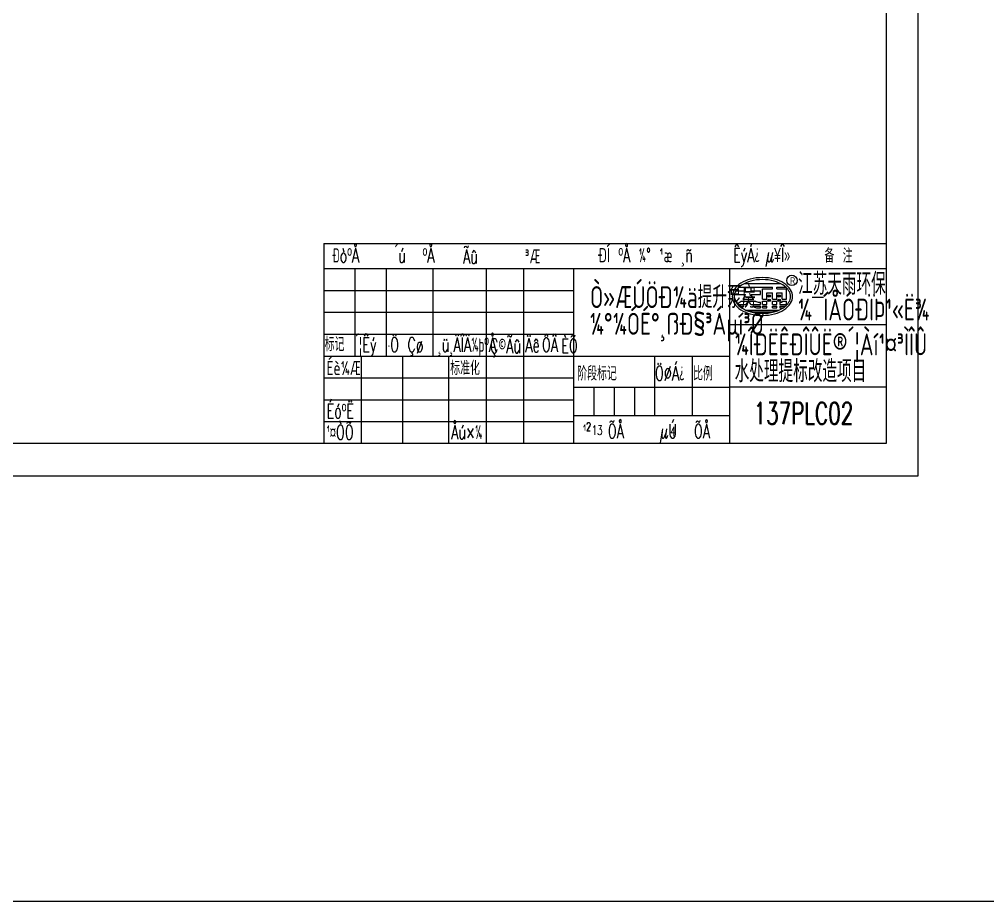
# Model space of a CAD drawing. Header units: millimetres. Extents: x 201 to 11482, y -7821 to 251.
# Drawn here: x 3416.7 to 3726.8, y -5887.8 to -5605.4 of the extents above; entities that cross this region are included whole.
import ezdxf
from ezdxf.enums import TextEntityAlignment as Align

# ---------------------------------------------------------------- set-up
doc = ezdxf.new("R2010")
doc.units = ezdxf.units.MM
doc.linetypes.add('CENTER2', pattern=[1.125, 0.75, -0.125, 0.125, -0.125])
doc.layers.add('LINE_THIN', color=2, linetype='Continuous')
doc.layers.add('TEXT', color=6, linetype='Continuous')
doc.layers.add('SECTION', color=3, linetype='CENTER2', lineweight=9)
doc.styles.add('HZ', font='txt', dxfattribs={"width": 0.67, "bigfont": 'hztxt'})
doc.styles.add('HZTXT', font='tssdeng.shx', dxfattribs={"width": 0.8, "bigfont": 'hztxt.shx'})

msp = doc.modelspace()

# ---------------------------------------------------------------- linework, layer by layer
for p, q in [((3694.26, -5341.582), (3694.26, -5741.126)), ((3514.26, -5685.126), (3694.26, -5685.126)), ((3644.26, -5741.126), (3644.26, -5685.126)), ((3646.184, -5692.265), (3649.241, -5692.265)), ((3647.212, -5691.062), (3649.241, -5691.062)), ((3649.015, -5689.859), (3660.298, -5689.859)), ((3649.241, -5692.265), (3649.241, -5691.062)), ((3651.046, -5692.265), (3651.046, -5691.062)), ((3651.046, -5691.062), (3657.845, -5691.062)), ((3651.046, -5692.265), (3654.055, -5692.265)), ((3654.055, -5693.468), (3654.055, -5692.265)), ((3654.656, -5694.934), (3654.656, -5691.664)), ((3654.656, -5691.664), (3657.845, -5691.664)), ((3657.845, -5691.664), (3657.845, -5691.062)), ((3659.229, -5691.664), (3659.229, -5691.062)), ((3659.229, -5691.062), (3662.1, -5691.062)), ((3659.229, -5691.664), (3662.418, -5691.664)), ((3662.418, -5694.934), (3662.418, -5691.664)), ((3645.688, -5693.468), (3649.241, -5693.468)), ((3647.866, -5695.536), (3652.482, -5695.536)), ((3648.432, -5694.934), (3651.859, -5694.934)), ((3651.046, -5693.468), (3654.055, -5693.468)), ((3651.071, -5693.78), (3651.046, -5693.468)), ((3654.656, -5694.934), (3656.04, -5694.934)), ((3654.656, -5695.536), (3656.04, -5695.536)), ((3654.656, -5696.587), (3654.656, -5695.536)), ((3656.04, -5694.934), (3656.04, -5692.867)), ((3656.04, -5692.867), (3657.845, -5692.867)), ((3656.04, -5696.587), (3656.04, -5695.536)), ((3657.845, -5694.934), (3657.845, -5692.867)), ((3657.845, -5694.934), (3659.229, -5694.934)), ((3657.845, -5695.536), (3659.229, -5695.536)), ((3657.845, -5696.587), (3657.845, -5695.536)), ((3659.229, -5692.867), (3661.034, -5692.867)), ((3659.229, -5694.934), (3659.229, -5692.867)), ((3659.229, -5696.587), (3659.229, -5695.536)), ((3661.034, -5694.934), (3661.034, -5692.867)), ((3661.034, -5694.934), (3662.418, -5694.934)), ((3661.034, -5695.875), (3661.034, -5695.536)), ((3661.034, -5695.536), (3662.418, -5695.536)), ((3662.418, -5696.767), (3662.418, -5695.536)), ((3646.73, -5696.587), (3649.377, -5696.587)), ((3647.336, -5697.189), (3648.7, -5697.189)), ((3649.243, -5698.392), (3660.07, -5698.392)), ((3649.957, -5698.693), (3659.355, -5698.693)), ((3650.949, -5696.587), (3654.055, -5696.587)), ((3651.669, -5697.189), (3654.055, -5697.189)), ((3652.762, -5697.68), (3654.055, -5697.68)), ((3653.328, -5695.875), (3654.055, -5695.875)), ((3654.055, -5696.587), (3654.055, -5695.875)), ((3654.055, -5697.68), (3654.055, -5697.189)), ((3654.656, -5696.587), (3656.04, -5696.587)), ((3654.656, -5697.68), (3654.656, -5697.189)), ((3654.656, -5697.189), (3656.04, -5697.189)), ((3654.656, -5697.68), (3656.04, -5697.68)), ((3656.04, -5697.68), (3656.04, -5697.189)), ((3657.845, -5696.587), (3659.229, -5696.587)), ((3657.845, -5697.68), (3657.845, -5697.189)), ((3657.845, -5697.189), (3659.229, -5697.189)), ((3657.845, -5697.68), (3659.229, -5697.68)), ((3659.229, -5697.68), (3659.229, -5697.189)), ((3660.283, -5695.875), (3661.034, -5695.875)), ((3660.283, -5695.875), (3660.283, -5696.587)), ((3660.283, -5696.587), (3662.582, -5696.587)), ((3660.283, -5697.189), (3660.283, -5697.68)), ((3660.283, -5697.189), (3661.977, -5697.189)), ((3660.283, -5697.68), (3661.338, -5697.68)), ((3651.959, -5699.235), (3657.353, -5699.235)), ((3694.26, -5703.126), (3644.26, -5703.126)), ((3694.26, -5703.126), (3644.26, -5703.126)), ((3514.26, -5713.126), (3644.26, -5713.126)), ((3594.26, -5723.126), (3644.26, -5723.126)), ((3694.26, -5723.126), (3644.26, -5723.126)), ((3594.26, -5732.126), (3644.26, -5732.126)), ((3694.26, -5741.126), (3132.156, -5741.126)), ((3694.26, -5741.126), (3514.26, -5741.126))]:
    msp.add_line(p, q)
at = {"color": 0}
for p, q in [((3514.26, -5677.126), (3694.26, -5677.126)), ((3514.26, -5677.126), (3694.26, -5677.126)), ((3514.26, -5685.126), (3694.26, -5685.126)), ((3514.26, -5685.126), (3694.26, -5685.126)), ((3514.26, -5713.126), (3644.26, -5713.126)), ((3514.26, -5713.126), (3644.26, -5713.126)), ((3594.26, -5723.126), (3644.26, -5723.126)), ((3594.26, -5723.126), (3644.26, -5723.126)), ((3594.26, -5732.126), (3644.26, -5732.126)), ((3594.26, -5732.126), (3644.26, -5732.126))]:
    msp.add_line(p, q, dxfattribs=at)
at = {"linetype": 'Continuous'}
msp.add_line((3694.26, -5703.126), (3644.26, -5703.126), dxfattribs=at)
msp.add_lwpolyline([(741.178, -4154.422), (11482.36, -4154.422), (11482.36, -5887.788), (741.178, -5887.788)], close=True)
for points in [[(3664.318, -5694.07, 0.1452621), (3663.693, -5691.965, 0.1071711), (3661.533, -5689.827, 0.0774043), (3658.551, -5688.523, 0.0645214), (3654.656, -5688.019, 0.0645214), (3650.762, -5688.523, 0.0774043), (3647.779, -5689.827, 0.1071711), (3645.62, -5691.965, 0.1452621), (3644.995, -5694.07, 0.1452621), (3645.62, -5696.175, 0.1071711), (3647.779, -5698.313, 0.0774043), (3650.762, -5699.617, 0.0645214), (3654.656, -5700.122, 0.0645214), (3658.551, -5699.617, 0.0774043), (3661.533, -5698.313, 0.1071711), (3663.693, -5696.175, 0.1452621)], [(3663.681, -5694.07, 0.1452621), (3663.159, -5692.312, 0.1071711), (3661.191, -5690.364, 0.0774043), (3658.389, -5689.139, 0.0645214), (3654.656, -5688.655, 0.0645214), (3650.924, -5689.139, 0.0774043), (3648.121, -5690.364, 0.1071711), (3646.153, -5692.312, 0.1452621), (3645.631, -5694.07, 0.1452621), (3646.153, -5695.828, 0.1071711), (3648.121, -5697.776, 0.0774043), (3650.924, -5699.001, 0.0645214), (3654.656, -5699.485, 0.0645214), (3658.389, -5699.001, 0.0774043), (3661.191, -5697.776, 0.1071711), (3663.159, -5695.828, 0.1452621)]]:
    msp.add_lwpolyline(points, format="xyb", close=True)
for centre, radius in [((3664.095, -5688.903), 1.666), ((3656.826, -5693.883), 0.1), ((3656.826, -5695.285), 0.1), ((3660.032, -5693.883), 0.1), ((3660.032, -5695.285), 0.1)]:
    msp.add_circle(centre, radius)
for centre, radius, start, end in [((3644.559, -5691.853), 4.95, 293.80566, 311.92468), ((3644.559, -5691.853), 4.95, 321.503, 340.95126), ((3644.559, -5691.853), 6.755, 315.50262, 325.59469), ((3656.026, -5691.243), 7.372, 216.90779, 226.46812), ((3656.026, -5691.243), 5.567, 207.10998, 221.53659), ((3656.026, -5691.243), 5.567, 230.45944, 231.79763), ((3653.328, -5694.672), 1.203, 231.79763, 270), ((3644.559, -5691.853), 6.755, 300.38393, 307.81943), ((3656.026, -5691.243), 7.372, 233.7656, 238.04867), ((3652.762, -5696.477), 1.203, 238.04867, 270)]:
    msp.add_arc(centre, radius, start, end)
for p in [(3656.826, -5693.883), (3656.826, -5695.285), (3660.032, -5693.883), (3660.032, -5695.285)]:
    msp.add_point(p)
at = {"layer": 'LINE_THIN'}
for p, q in [((3704.464, -5331.582), (3704.464, -5751.582)), ((3704.464, -5751.582), (3107.156, -5751.582))]:
    msp.add_line(p, q, dxfattribs=at)
for centre in [(3656.826, -5693.883), (3656.826, -5695.285), (3660.032, -5693.883), (3660.032, -5695.285)]:
    msp.add_circle(centre, 0.401, dxfattribs=at)
at = {"layer": 'TEXT', "color": 0}
for p, q in [((3514.26, -5677.126), (3694.26, -5677.126)), ((3514.26, -5677.126), (3514.26, -5741.126)), ((3514.26, -5677.126), (3514.26, -5741.126)), ((3514.26, -5677.126), (3514.26, -5741.126)), ((3524.26, -5713.126), (3524.26, -5685.126)), ((3524.26, -5713.126), (3524.26, -5685.126)), ((3524.26, -5713.126), (3524.26, -5685.126)), ((3534.26, -5713.126), (3534.26, -5685.126)), ((3534.26, -5713.126), (3534.26, -5685.126)), ((3534.26, -5713.126), (3534.26, -5685.126)), ((3549.26, -5713.126), (3549.26, -5685.126)), ((3549.26, -5713.126), (3549.26, -5685.126)), ((3549.26, -5713.126), (3549.26, -5685.126)), ((3566.26, -5741.126), (3566.26, -5685.126)), ((3566.26, -5741.126), (3566.26, -5685.126)), ((3566.26, -5741.126), (3566.26, -5685.126)), ((3578.26, -5741.126), (3578.26, -5685.126)), ((3578.26, -5741.126), (3578.26, -5685.126)), ((3578.26, -5741.126), (3578.26, -5685.126)), ((3594.26, -5741.126), (3594.26, -5685.126)), ((3594.26, -5741.126), (3594.26, -5685.126)), ((3594.26, -5741.126), (3594.26, -5685.126)), ((3514.26, -5692.126), (3594.26, -5692.126)), ((3514.26, -5692.126), (3594.26, -5692.126)), ((3514.26, -5692.126), (3594.26, -5692.126)), ((3514.26, -5699.126), (3594.26, -5699.126)), ((3514.26, -5699.126), (3594.26, -5699.126)), ((3514.26, -5699.126), (3594.26, -5699.126)), ((3514.26, -5706.126), (3594.26, -5706.126)), ((3514.26, -5706.126), (3594.26, -5706.126)), ((3514.26, -5706.126), (3594.26, -5706.126)), ((3526.26, -5741.126), (3526.26, -5713.126)), ((3526.26, -5741.126), (3526.26, -5713.126)), ((3526.26, -5741.126), (3526.26, -5713.126)), ((3539.474, -5741.261), (3539.474, -5713.126)), ((3539.474, -5741.261), (3539.474, -5713.126)), ((3539.474, -5741.261), (3539.474, -5713.126)), ((3554.26, -5741.126), (3554.26, -5713.126)), ((3554.26, -5741.126), (3554.26, -5713.126)), ((3554.26, -5741.126), (3554.26, -5713.126)), ((3620.26, -5732.126), (3620.26, -5713.126)), ((3620.26, -5732.126), (3620.26, -5713.126)), ((3620.26, -5732.126), (3620.26, -5713.126)), ((3632.26, -5732.126), (3632.26, -5713.126)), ((3632.26, -5732.126), (3632.26, -5713.126)), ((3632.26, -5732.126), (3632.26, -5713.126)), ((3514.26, -5720.126), (3594.26, -5720.126)), ((3514.26, -5720.126), (3594.26, -5720.126)), ((3514.26, -5720.126), (3594.26, -5720.126)), ((3600.76, -5732.126), (3600.76, -5723.126)), ((3600.76, -5732.126), (3600.76, -5723.126)), ((3600.76, -5732.126), (3600.76, -5723.126)), ((3607.26, -5732.126), (3607.26, -5723.126)), ((3607.26, -5732.126), (3607.26, -5723.126)), ((3607.26, -5732.126), (3607.26, -5723.126)), ((3613.76, -5732.126), (3613.76, -5723.126)), ((3613.76, -5732.126), (3613.76, -5723.126)), ((3613.76, -5732.126), (3613.76, -5723.126)), ((3514.26, -5727.126), (3594.26, -5727.126)), ((3514.26, -5727.126), (3594.26, -5727.126)), ((3514.26, -5727.126), (3594.26, -5727.126)), ((3514.26, -5734.126), (3594.26, -5734.126)), ((3514.26, -5734.126), (3594.26, -5734.126)), ((3514.26, -5734.126), (3594.26, -5734.126))]:
    msp.add_line(p, q, dxfattribs=at)

# ---------------------------------------------------------------- texts
at = {"layer": 'LINE_THIN', "style": 'HZTXT'}
msp.add_text('R', height=2.139, dxfattribs=at).set_placement((3663.473, -5690.046))
at = {"layer": 'SECTION', "color": 3, "style": 'HZ', "width": 0.67}
for s, height, p in [('江苏天雨环保', 6.9881, (3666.058, -5693.519)), ('Ò»ÆÚÖÐ¼ä提升泵房', 7, (3599.471, -5697.766)), ('¼¯ÍÅÓÐÏÞ¹«Ë¾', 6.98805, (3665.989, -5701.743)), ('¼¯ÍÅÓÐÏÞ¹«Ë¾', 6.98805, (3665.989, -5701.743)), ('¼°¼ÓÉ°¸ßÐ§³Áµí³Ø', 6.98805, (3599.307, -5706.308)), ('¼ÎÐËÊÐÎÛË®´¦Àí¹¤³ÌÎÛ', 6.98805, (3645.728, -5712.881)), ('¼ÎÐËÊÐÎÛË®´¦Àí¹¤³ÌÎÛ', 6.98805, (3645.728, -5712.881)), ('水处理提标改造项目', 6.9881, (3645.771, -5721.523)), ('137PLC02', 6.9881, (3651.835, -5734.984))]:
    msp.add_text(s, height=height, dxfattribs=at).set_placement(p)
at = {"layer": 'TEXT', "style": 'HZ', "width": 0.67}
for s, p in [('ÐòºÅ', (3521.237, -5683.147)), ('ÐòºÅ', (3521.237, -5683.147)), ('ÐòºÅ', (3521.237, -5683.147)), ('ÐÍ ºÅ ¼° ¹æ ¸ñ', (3617.178, -5683.089)), ('ÐÍ ºÅ ¼° ¹æ ¸ñ', (3617.178, -5683.089)), ('ÐÍ ºÅ ¼° ¹æ ¸ñ', (3617.178, -5683.089)), ('ÊýÁ¿', (3649.548, -5683.066)), ('ÊýÁ¿', (3649.548, -5683.066)), ('ÊýÁ¿', (3649.548, -5683.066)), ('Ãû     ³Æ', (3571.177, -5683.481)), ('Ãû     ³Æ', (3571.177, -5683.481)), ('Ãû     ³Æ', (3571.177, -5683.481)), ('µ¥Î»', (3659.638, -5683.005)), ('µ¥Î»', (3659.638, -5683.005)), ('µ¥Î»', (3659.638, -5683.005)), ('备 注', (3679.028, -5683.25))]:
    msp.add_text(s, height=4.5, dxfattribs=at).set_placement(p, align=Align.CENTER)
msp.add_text('´ú  ºÅ', height=4.5, dxfattribs=at).set_placement((3549.623, -5683.147), align=Align.RIGHT)
msp.add_text('´ú  ºÅ', height=4.5, dxfattribs=at).set_placement((3549.623, -5683.147), align=Align.RIGHT)
msp.add_text('´ú  ºÅ', height=4.5, dxfattribs=at).set_placement((3549.623, -5683.147), align=Align.RIGHT)
for s, p in [('标记', (3514.476, -5711.595)), ('´¦Êý', (3524.331, -5711.743)), ('´¦Êý', (3524.331, -5711.743)), ('´¦Êý', (3524.331, -5711.743)), ('·Ö Çø', (3534.643, -5711.743)), ('·Ö Çø', (3534.643, -5711.743)), ('·Ö Çø', (3534.643, -5711.743)), ('¸ü¸ÄÎÄ¼þºÅ', (3550.631, -5711.743)), ('¸ü¸ÄÎÄ¼þºÅ', (3550.631, -5711.743)), ('¸ü¸ÄÎÄ¼þºÅ', (3550.631, -5711.743)), ('Ç©Ãû', (3567.409, -5712.156)), ('Ç©Ãû', (3567.409, -5712.156)), ('Ç©Ãû', (3567.409, -5712.156)), ('Äê', (3578.716, -5711.864)), ('Äê', (3578.716, -5711.864)), ('Äê', (3578.716, -5711.864)), ('ÔÂ', (3584.041, -5711.787)), ('ÔÂ', (3584.041, -5711.787)), ('ÔÂ', (3584.041, -5711.787)), ('ÈÕ', (3590.225, -5712.095)), ('Éè¼Æ', (3515.064, -5719.236)), ('Éè¼Æ', (3515.064, -5719.236)), ('Éè¼Æ', (3515.064, -5719.236)), ('阶段标记', (3595.363, -5720.962)), ('ÖØÁ¿', (3620.252, -5720.909)), ('ÖØÁ¿', (3620.252, -5720.909)), ('ÖØÁ¿', (3620.252, -5720.909)), ('比例', (3632.463, -5720.982)), ('ÉóºË', (3515.064, -5732.971)), ('ÉóºË', (3515.064, -5732.971)), ('ÉóºË', (3515.064, -5732.971)), ('¹¤ÒÕ', (3515.064, -5739.797)), ('¹¤ÒÕ', (3515.064, -5739.797)), ('¹¤ÒÕ', (3515.064, -5739.797)), ('Åú×¼', (3554.973, -5739.725)), ('¹²  ÕÅ', (3597.144, -5739.449)), ('µÚ  ÕÅ', (3621.777, -5739.449))]:
    msp.add_text(s, height=4.5, dxfattribs=at).set_placement(p)
at = {"layer": 'TEXT', "color": 0, "style": 'HZ', "width": 0.67}
for s, height, p in [('标准化', 4.5, (3554.698, -5719.23)), ('Åú×¼', 4.5, (3554.973, -5739.725)), ('Åú×¼', 4.5, (3554.973, -5739.725)), ('13', 3, (3600.026, -5738.403)), ('4', 3, (3625.191, -5738.745))]:
    msp.add_text(s, height=height, dxfattribs=at).set_placement(p)

doc.saveas('drawing.dxf')
